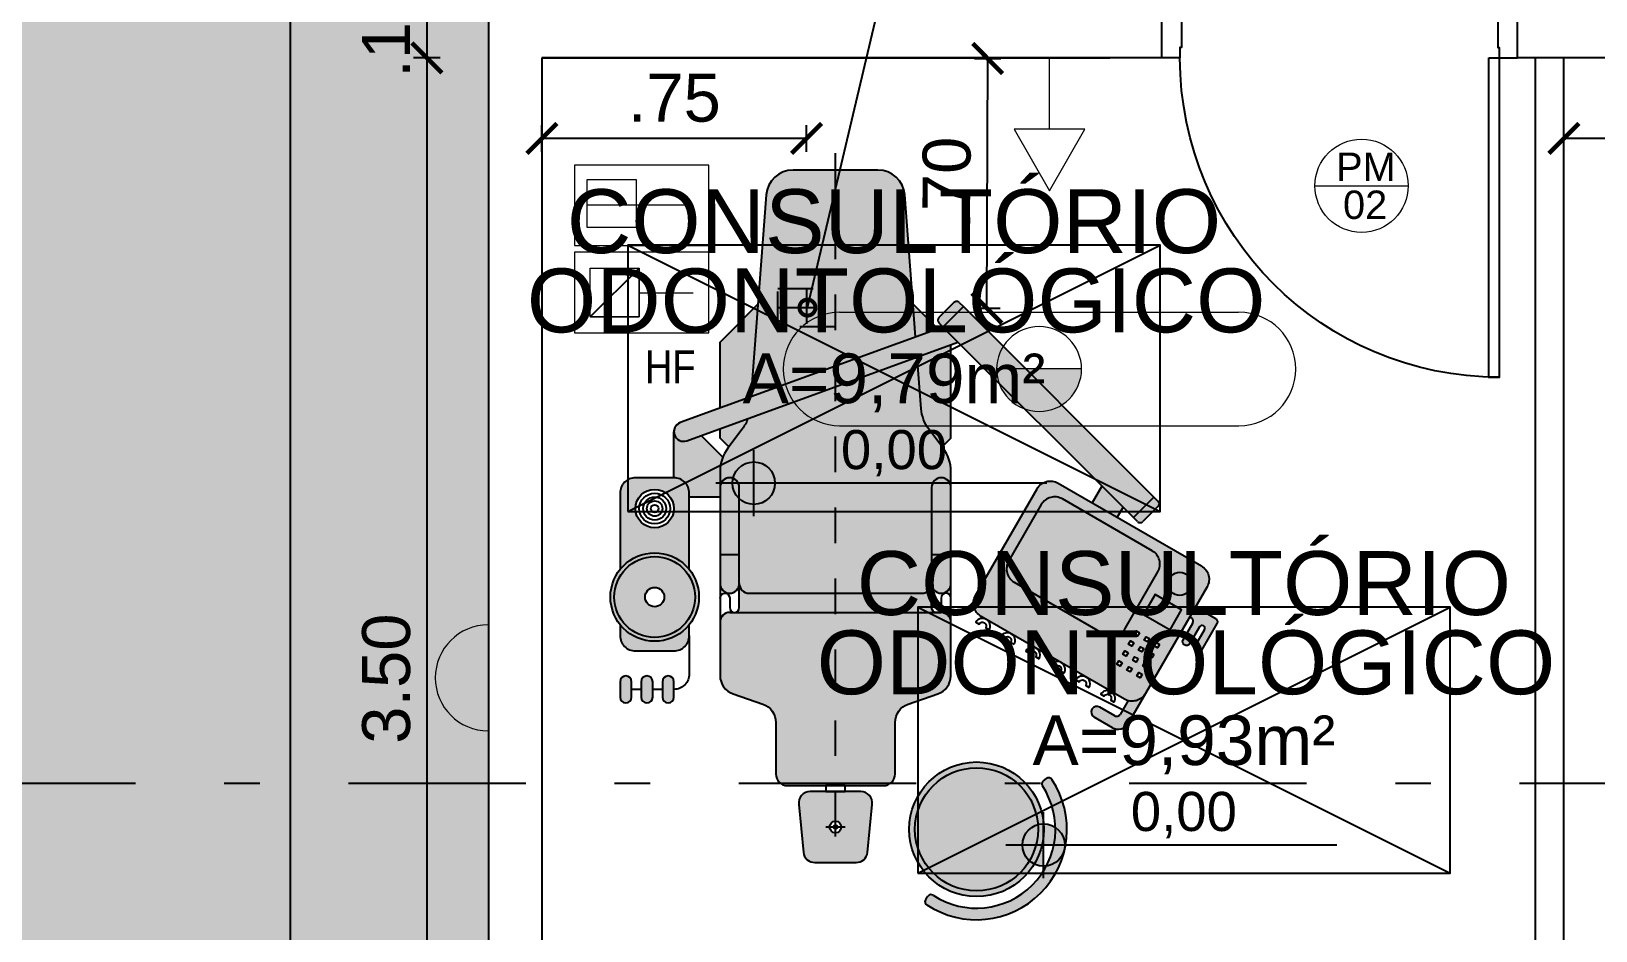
# Model space of a CAD drawing. Header units: inches. Extents: x 44782 to 44933, y 6798 to 6838.
# Drawn here: x 44792.527 to 44796.935, y 6816.073 to 6818.607 of the extents above; entities that cross this region are included whole.
import ezdxf
from ezdxf import colors
from ezdxf.entities.mleader import LeaderData, LeaderLine
from ezdxf.enums import TextEntityAlignment as Align
from ezdxf.math import Vec2, Vec3

# ---------------------------------------------------------------- set-up
doc = ezdxf.new("R2010")
doc.units = ezdxf.units.IN
doc.header["$MEASUREMENT"] = 0
doc.linetypes.add('DASHDOT', pattern=[1, 0.5, -0.25, 0, -0.25])
doc.linetypes.add('DASHDOT2', pattern=[0.5, 0.25, -0.125, 0, -0.125])
doc.layers.get('Defpoints').update_dxf_attribs({"color": 250})
doc.layers.add('at_Entity', color=7, linetype='Continuous', lineweight=9)
doc.layers.add('at_Text', color=7, linetype='Continuous', lineweight=9)
for name, color, linetype in [('H. PAVER CINZA 1', 252, 'Continuous'), ('LAMPADAS', 5, 'Continuous'), ('linha de corte', 1, 'Continuous'), ('PAREDE', 4, 'Continuous'), ('PAREDES', 4, 'Continuous'), ('PONTO DENTISTA', 7, 'Continuous'), ('PORTAS', 2, 'Continuous'), ('TEXTO01', 7, 'Continuous'), ('TEXTO02', 3, 'Continuous'), ('TEXTO03', 2, 'Continuous')]:
    doc.layers.add(name, color=color, linetype=linetype)
doc.layers.add('TOMADAS', color=150, linetype='Continuous', true_color=0x007fff)
doc.layers.add('transparencia', color=251, linetype='Continuous', transparency=0.5)
doc.styles.add('ARIAL', font='ARIALN.TTF', dxfattribs={"height": 0.18})
doc.styles.add('Fonte 02', font='ARIALUNI.TTF')
doc.styles.add('FONTE01', font='swissi.ttf')
doc.styles.add('Fonte02', font='arial.ttf')
doc.styles.add('TEXTO1', font='swissko.ttf', dxfattribs={"width": 0.6, "height": 0.1})
doc.dimstyles.new('Esc 1-75', dxfattribs={"dimscale": 0.75, "dimtxt": 0.18, "dimasz": 0.1125, "dimexe": 0.05, "dimexo": 0.05, "dimgap": 0.06, "dimtad": 1, "dimzin": 4, "dimdsep": 46, "dimtxsty": 'Fonte 02', "dimblk": 'ARCHTICK', "dimcen": 0, "dimclrd": 250, "dimclre": 250, "dimadec": 0, "dimazin": 1, "dimtfac": 1, "dimtix": 1, "dimtmove": 1, "dimatfit": 3, "dimldrblk": 'ARCHTICK', "dimfxl": 0, "dimarcsym": 0})

# ---------------------------------------------------------------- blocks, each defined once
blk = doc.blocks.new('A$C2B7D2525')
at = {"layer": 'at_Entity', "true_color": 0x007fff}
h = blk.add_hatch(color=150, dxfattribs=at)
h.dxf.hatch_style = 1
h.paths.add_polyline_path([(0.723, 0.2795, 0.414214), (0.6034, 0.1599, 0.002212), (0.6034, 0.1588), (0.8427, 0.1588, 0.002212), (0.8427, 0.1599, 0.414214)])
at = {"layer": 'at_Entity', "color": 150, "true_color": 0x007fff}
for p, q in [((1.2852, 0.3197), (0.1609, 0.3197)), ((0.7241, 0.1588), (0.6034, 0.1588)), ((0.8427, 0.1588), (0.6034, 0.1588)), ((0.8427, 0.1588), (0.7241, 0.1588)), ((0.8427, 0.1588), (0.7241, 0.1588)), ((1.2852, 0), (0.1609, 0))]:
    blk.add_line(p, q, dxfattribs=at)
for centre, radius, start, end in [((0.1599, 0.1599), 0.1599, 90, 180), ((1.2841, 0.1599), 0.1599, 0.0027, 90), ((0.723, 0.1599), 0.1196, 90, 180), ((0.723, 0.1599), 0.1196, 360, 90), ((0.1599, 0.1599), 0.1599, 180, 270), ((0.723, 0.1599), 0.1196, 180, 270), ((0.723, 0.1599), 0.1196, 270, 0), ((1.2841, 0.1599), 0.1599, 270.0054, 0.0027)]:
    blk.add_arc(centre, radius, start, end, dxfattribs=at)
blk = doc.blocks.new('Leg_Ambiente05_50')
at = {"layer": 'TEXTO01', "linetype": 'Continuous', "ltscale": 0.0001}
h = blk.add_hatch(color=256, dxfattribs=at)
h.paths.add_polyline_path([(-0.2635, -0.157), (-0.2635, -0.1969), (-0.2235, -0.1969, 0.414214)])
h.paths.add_polyline_path([(-0.2635, -0.1969), (-0.3034, -0.1969, 0.414214), (-0.2635, -0.2368)])
at = {"layer": 'Defpoints'}
for p, q in [((-0.5, -0.25), (0.5, 0.25)), ((-0.5, 0.25), (0.5, -0.25))]:
    blk.add_line(p, q, dxfattribs=at)
blk.add_lwpolyline([(-0.5, -0.25), (0.5, -0.25), (0.5, 0.25), (-0.5, 0.25)], close=True, dxfattribs=at)
at = {"layer": 'TEXTO01', "linetype": 'Continuous', "ltscale": 0.0001}
for p, q in [((-0.2635, -0.2589), (-0.2635, -0.1349)), ((0.2874, -0.1969), (-0.3344, -0.1969))]:
    blk.add_line(p, q, dxfattribs=at)
blk.add_circle((-0.2635, -0.1969), 0.0399, dxfattribs=at)
at = {"layer": 'TEXTO01', "style": 'FONTE01'}
blk.add_attdef('NÍVEL', text='', height=0.08, dxfattribs=at).set_placement((0, -0.1338), align=Align.MIDDLE_CENTER)
at = {"layer": 'TEXTO02', "style": 'Fonte02'}
blk.add_attdef('ÁREA', text='', height=0.1, dxfattribs=at).set_placement((0, 0.0311), align=Align.MIDDLE_CENTER)
at = {"layer": 'TEXTO03', "style": 'Fonte02'}
for tag, p in [('AMB1', (0.0037, 0.5301)), ('AMB1', (0, 0.3711)), ('AMB2', (0, 0.2036))]:
    blk.add_attdef(tag, text='', height=0.12, dxfattribs=at).set_placement(p, align=Align.MIDDLE_CENTER)
blk = doc.blocks.new('A$C1E546F2D')
at = {"layer": 'PORTAS'}
for points in [[(0.921, 0.1503), (0.9507, 0.1503), (0.9507, 1.0502), (0.921, 1.0502), (0.921, 0.1503)], [(0, 0.1503), (0, 0), (0.055, 0), (0.055, 0.1207), (0.0508, 0.1207), (0.0508, 0.1503), (0, 0.1503)], [(1.0015, 0.1503), (1.0015, 0), (0.9464, 0), (0.9464, 0.1207), (0.9507, 0.1207), (0.9507, 0.1503), (1.0015, 0.1503)]]:
    blk.add_lwpolyline(points, dxfattribs=at)
blk.add_arc((0.9507, 0.1503), 0.8998, 90, 180, dxfattribs=at)
blk = doc.blocks.new('A$C4BC3063A')
at = {"layer": 'at_Entity', "color": 150, "true_color": 0x007fff}
for p, q in [((0.2011, 0), (0.2011, 0.199)), ((0.2011, 0.199), (0.3748, 0.0995)), ((0.2011, 0.0995), (0, 0.0995)), ((0.3748, 0.0995), (0.2011, 0))]:
    blk.add_line(p, q, dxfattribs=at)
blk = doc.blocks.new('_ARCHTICK')
at = {"color": 0, "linetype": 'ByBlock', "const_width": 0.15}
blk.add_lwpolyline([(-0.5, -0.5), (0.5, 0.5)], dxfattribs=at)
blk = doc.blocks.new('*D87')
at = {"layer": 'at_Text', "color": 250, "lineweight": -2, "transparency": 16777216}
for p, q in [((44793.6415, 6818.682), (44793.6415, 6818.7664)), ((44793.679, 6818.682), (44793.604, 6818.682)), ((44793.6415, 6818.682), (44793.6415, 6818.5318)), ((44793.679, 6818.5318), (44793.604, 6818.5318)), ((44793.6415, 6818.5318), (44793.6415, 6818.4474))]:
    blk.add_line(p, q, dxfattribs=at)
at = {"layer": 'Defpoints', "color": 0, "transparency": 16777216}
for p in [(44793.8156, 6818.682), (44793.6415, 6818.5318), (44793.9658, 6818.5318)]:
    blk.add_point(p, dxfattribs=at)
at = {"layer": 'at_Text', "color": 250, "lineweight": -2, "transparency": 16777216, "xscale": 0.084375, "yscale": 0.084375, "zscale": 0.084375}
for p, rotation in [((44793.6415, 6818.682), 270), ((44793.6415, 6818.5318), 90)]:
    blk.add_blockref('_ARCHTICK', p, dxfattribs=dict(at, rotation=rotation))
at = {"layer": 'at_Text', "color": 0, "transparency": 16777216, "insert": (44793.5276, 6818.6069), "char_height": 0.135, "attachment_point": 5, "rotation": 90, "style": 'Fonte 02'}
blk.add_mtext('.15', dxfattribs=at)
blk = doc.blocks.new('*D88')
at = {"layer": 'at_Text', "color": 250, "lineweight": -2, "transparency": 16777216}
for p, q in [((44793.679, 6818.5318), (44793.604, 6818.5318)), ((44793.6415, 6818.5318), (44793.6415, 6815.0339)), ((44793.679, 6815.0339), (44793.604, 6815.0339))]:
    blk.add_line(p, q, dxfattribs=at)
at = {"layer": 'Defpoints', "color": 0, "transparency": 16777216}
for p in [(44793.9658, 6818.5318), (44793.6415, 6815.0339), (44793.9658, 6815.0339)]:
    blk.add_point(p, dxfattribs=at)
at = {"layer": 'at_Text', "color": 250, "lineweight": -2, "transparency": 16777216, "xscale": 0.084375, "yscale": 0.084375, "zscale": 0.084375}
for p, rotation in [((44793.6415, 6818.5318), 90), ((44793.6415, 6815.0339), 270)]:
    blk.add_blockref('_ARCHTICK', p, dxfattribs=dict(at, rotation=rotation))
at = {"layer": 'at_Text', "color": 0, "transparency": 16777216, "insert": (44793.5276, 6816.7828), "char_height": 0.135, "attachment_point": 5, "rotation": 90, "style": 'Fonte 02'}
blk.add_mtext('3.50', dxfattribs=at)
blk = doc.blocks.new('*D90')
at = {"layer": 'at_Text', "color": 250, "lineweight": -2, "transparency": 16777216}
for p, q in [((44793.294, 6824.4821), (44793.219, 6824.4821)), ((44793.2565, 6824.4821), (44793.2565, 6814.8837)), ((44793.294, 6814.8837), (44793.219, 6814.8837))]:
    blk.add_line(p, q, dxfattribs=at)
at = {"layer": 'Defpoints', "color": 0, "transparency": 16777216}
for p in [(44793.8156, 6824.4821), (44793.2565, 6814.8837), (44793.8156, 6814.8837)]:
    blk.add_point(p, dxfattribs=at)
at = {"layer": 'at_Text', "color": 250, "lineweight": -2, "transparency": 16777216, "xscale": 0.084375, "yscale": 0.084375, "zscale": 0.084375}
for p, rotation in [((44793.2565, 6824.4821), 90), ((44793.2565, 6814.8837), 270)]:
    blk.add_blockref('_ARCHTICK', p, dxfattribs=dict(at, rotation=rotation))
at = {"layer": 'at_Text', "color": 0, "transparency": 16777216, "insert": (44793.1425, 6819.6829), "char_height": 0.135, "attachment_point": 5, "rotation": 90, "style": 'Fonte 02'}
blk.add_mtext('9.60', dxfattribs=at)
blk = doc.blocks.new('*D306')
at = {"layer": 'at_Text', "color": 250, "lineweight": -2, "transparency": 16777216}
for p, q in [((44796.8456, 6818.2676), (44796.8456, 6818.3426)), ((44797.5915, 6818.2676), (44797.5915, 6818.3426)), ((44797.5915, 6818.3051), (44796.8456, 6818.3051))]:
    blk.add_line(p, q, dxfattribs=at)
at = {"layer": 'Defpoints', "color": 0, "transparency": 16777216}
for p in [(44796.8456, 6818.3051), (44796.8456, 6817.9125), (44797.5915, 6817.9125)]:
    blk.add_point(p, dxfattribs=at)
at = {"layer": 'at_Text', "color": 250, "lineweight": -2, "transparency": 16777216, "xscale": 0.084375, "yscale": 0.084375, "zscale": 0.084375, "rotation": 180}
blk.add_blockref('_ARCHTICK', (44796.8456, 6818.3051), dxfattribs=at)
at = {"layer": 'at_Text', "color": 250, "lineweight": -2, "transparency": 16777216, "xscale": 0.084375, "yscale": 0.084375, "zscale": 0.084375}
blk.add_blockref('_ARCHTICK', (44797.5915, 6818.3051), dxfattribs=at)
at = {"layer": 'at_Text', "color": 0, "transparency": 16777216, "insert": (44797.2185, 6818.4188), "char_height": 0.135, "attachment_point": 5, "style": 'Fonte 02'}
blk.add_mtext('.75', dxfattribs=at)
blk = doc.blocks.new('Cadeira_odonto')
at = {"layer": 'transparencia'}
h = blk.add_hatch(color=256, dxfattribs=at)
h.dxf.hatch_style = 1
h.paths.add_polyline_path([(-1.3585, -0.2019), (-1.2604, -0.3), (-1.0886, -0.3), (-1.1176, -0.2204)])
h.paths.add_polyline_path([(-1.2538, 0.3), (-1.2219, 0.2124), (-1.0866, 0.2228, 0.142638), (-1.0343, 0.2425), (-0.9878, 0.2774), (-1.0104, 0.3)])
h.paths.add_polyline_path([(-1.3585, 0.2019), (-1.2737, 0.2084), (-1.2946, 0.2658)])
h.paths.add_polyline_path([(-1.0343, -0.2425, 0.077871), (-1.0616, -0.228), (-1.0354, -0.3), (-1.0104, -0.3), (-0.9878, -0.2774)])
h.paths.add_polyline_path([(-0.289, 0.7261), (-0.3115, 0.6871, 1), (-0.2856, 0.6721), (-0.2581, 0.7197, 0.414051), (-0.269, 0.7607), (-0.3469, 0.8058, -0.342203), (-0.3284, 0.7604), (-0.2927, 0.7397, -0.414214)])
h.paths.add_polyline_path([(-0.5721, 0.9358), (-0.5461, 0.9208), (-0.5438, 0.9249, -0.414214), (-0.5301, 0.9285), (-0.4868, 0.9035, 1), (-0.4768, 0.9209), (-0.5201, 0.9459, -1), (-0.5125, 0.9591), (-0.4692, 0.9341, 1), (-0.4592, 0.9514), (-0.5285, 0.9914, 0.414214), (-0.5421, 0.9877)])
h.paths.add_polyline_path([(-0.8045, 0.7744), (-0.7939, 0.785, 0.414214), (-0.7939, 0.7991), (-0.8328, 0.838, 0.414214), (-0.847, 0.838), (-0.8576, 0.8274)])
h.paths.add_polyline_path([(-0.8861, 0.6928), (-0.8424, 0.6676), (-0.8049, 0.7325), (-0.8312, 0.7477)])
h.paths.add_polyline_path([(-1.3526, 0.3325), (-1.3632, 0.3218, 0.414214), (-1.3632, 0.3077), (-1.3243, 0.2688, 0.414214), (-1.3101, 0.2688), (-1.2995, 0.2794)])
h.paths.add_polyline_path([(-0.3376, -0.45, 1), (-0.3376, -0.42), (-0.3776, -0.42, 1), (-0.3776, -0.45)])
h.paths.add_polyline_path([(-0.3376, -0.505, 1), (-0.3376, -0.475), (-0.3776, -0.475, 1), (-0.3776, -0.505)])
h.paths.add_polyline_path([(-0.3776, -0.53, 1), (-0.3776, -0.56), (-0.3376, -0.56, 1), (-0.3376, -0.53)])
h.paths.add_polyline_path([(-0.7026, -0.47, 1), (-0.4926, -0.47, 1)], flags=16)
h.paths.add_polyline_path([(-0.6226, -0.47, -1), (-0.5726, -0.47, -1)], flags=0)
h.paths.add_polyline_path([(-0.6226, -0.47, 1), (-0.5726, -0.47, 1)], flags=0)
h.paths.add_polyline_path([(-0.4826, -0.47, 1), (-0.7126, -0.47, 1)])
h = blk.add_hatch(color=256, dxfattribs=at)
h.dxf.hatch_style = 1
h.paths.add_polyline_path([(-0.3323, 0.7511, 0.414214), (-0.3469, 0.8058), (-0.6241, 0.9658, 0.414214), (-0.6787, 0.9511), (-0.8937, 0.5787, 0.414214), (-0.8791, 0.5241), (-0.6019, 0.3641, 0.414214), (-0.5473, 0.3787)])
h.paths.add_polyline_path([(-0.6362, 0.4647, -0.414214), (-0.6909, 0.4501), (-0.8381, 0.5351, -0.414214), (-0.8527, 0.5897), (-0.7177, 0.8235, -0.414214), (-0.6631, 0.8382), (-0.5159, 0.7532, -0.414214), (-0.5012, 0.6985)], flags=16)
h.paths.add_polyline_path([(-0.4229, 0.7318), (-0.4315, 0.7368), (-0.4265, 0.7454), (-0.4179, 0.7404)], flags=16)
h.paths.add_polyline_path([(-0.4488, 0.7468), (-0.4575, 0.7518), (-0.4525, 0.7604), (-0.4438, 0.7554)], flags=16)
h.paths.add_polyline_path([(-0.4748, 0.7618), (-0.4835, 0.7668), (-0.4785, 0.7754), (-0.4698, 0.7704)], flags=16)
h.paths.add_polyline_path([(-0.5008, 0.7768), (-0.5095, 0.7818), (-0.5045, 0.7904), (-0.4958, 0.7854)], flags=16)
h.paths.add_polyline_path([(-0.4079, 0.7577), (-0.4165, 0.7627), (-0.4115, 0.7714), (-0.4029, 0.7664)], flags=16)
h.paths.add_polyline_path([(-0.4338, 0.7727), (-0.4425, 0.7777), (-0.4375, 0.7864), (-0.4288, 0.7814)], flags=16)
h.paths.add_polyline_path([(-0.4598, 0.7877), (-0.4685, 0.7927), (-0.4635, 0.8014), (-0.4548, 0.7964)], flags=16)
h.paths.add_polyline_path([(-0.4858, 0.8027), (-0.4945, 0.8077), (-0.4895, 0.8164), (-0.4808, 0.8114)], flags=16)
h.paths.add_polyline_path([(-0.3929, 0.7837), (-0.4015, 0.7887), (-0.3965, 0.7974), (-0.3879, 0.7924)], flags=16)
h.paths.add_polyline_path([(-0.5521, 0.8006), (-0.6041, 0.8306), (-0.5641, 0.8999), (-0.5121, 0.8699)], flags=16)
h.paths.add_polyline_path([(-0.4188, 0.7987), (-0.4275, 0.8037), (-0.4225, 0.8124), (-0.4138, 0.8074)], flags=16)
h.paths.add_polyline_path([(-0.4448, 0.8137), (-0.4535, 0.8187), (-0.4485, 0.8274), (-0.4398, 0.8224)], flags=16)
h.paths.add_polyline_path([(-0.4708, 0.8287), (-0.4795, 0.8337), (-0.4745, 0.8424), (-0.4658, 0.8374)], flags=16)
h.paths.add_polyline_path([(-0.6619, 0.8951, -1), (-0.6019, 0.8951, -1)], flags=16)
h = blk.add_hatch(color=256, dxfattribs=at)
h.dxf.hatch_style = 1
h.paths.add_polyline_path([(-0.7076, 0.3), (-0.8826, 0.3, 1), (-0.8826, 0.25), (-0.7076, 0.25)])
h.paths.add_polyline_path([(-0.6326, 0.3), (-0.7076, 0.3), (-0.7076, 0.25), (-0.6326, 0.25, 1)])
h.paths.add_polyline_path([(-0.6326, -0.25), (-0.6587, -0.25), (-0.7076, -0.25), (-0.7076, -0.3), (-0.6326, -0.3, 1)])
h.paths.add_polyline_path([(-0.7076, -0.25), (-0.8826, -0.25, 1), (-0.8826, -0.3), (-0.7076, -0.3)])
h.paths.add_polyline_path([(-0.5121, 0.8699), (-0.5641, 0.8999), (-0.6041, 0.8306), (-0.5521, 0.8006)])
h.paths.add_polyline_path([(-0.6619, 0.8951, 1), (-0.6019, 0.8951, 1)])
h = blk.add_hatch(color=256, dxfattribs=at)
h.dxf.hatch_style = 1
h.paths.add_polyline_path([(-0.8045, 0.7744), (-0.8576, 0.8274), (-1.3526, 0.3325), (-1.2995, 0.2794)])
h.paths.add_polyline_path([(-0.6362, 0.4647, -0.414214), (-0.6909, 0.4501), (-0.8381, 0.5351, -0.414214), (-0.8527, 0.5897), (-0.7177, 0.8235, -0.414214), (-0.6631, 0.8382), (-0.5159, 0.7532, -0.414214), (-0.5012, 0.6985)], flags=16)
h = blk.add_hatch(color=256, dxfattribs=at)
h.dxf.hatch_style = 1
h.paths.add_polyline_path([(-0.1233, 0.5628, 0.427296), (-0.1259, 0.5486), (-0.12, 0.5405, 0.40065), (-0.1065, 0.538, -0.81432), (0.1774, 0.2541, 0.40065), (0.1799, 0.2405), (0.188, 0.2346, 0.427296), (0.2022, 0.2372, 0.816043)])
h.paths.add_polyline_path([(-0.1539, 0.3667, 1), (0.1661, 0.3667, 1)])
h = blk.add_hatch(color=256, dxfattribs=at)
h.dxf.hatch_style = 1
h.paths.add_polyline_path([(-0.1689, 0.3667, 1), (0.1811, 0.3667, 1)])
h.paths.add_polyline_path([(0.1661, 0.3667, -1), (-0.1539, 0.3667, -1)], flags=16)
h.paths.add_polyline_path([(-0.1539, 0.3667, 1), (0.1661, 0.3667, 1)], flags=0)
h = blk.add_hatch(dxfattribs=at)
h.set_pattern_fill('ANGLE', color=256)
h.set_pattern_definition([(0, (0, 0), (0, 6.985), [5.08, -1.905]), (90, (0, 0), (-6.985, 4e-16), [5.08, -1.905])])
h.paths.add_polyline_path([(-0.8826, 0.25, -1), (-0.8826, 0.3), (-0.9243, 0.3, 0.162278), (-0.9843, 0.28), (-1.0343, 0.2425, -0.142638), (-1.0866, 0.2228), (-1.2219, 0.2124), (-1.0616, -0.228, -0.077871), (-1.0343, -0.2425), (-0.9843, -0.28, 0.162278), (-0.9243, -0.3), (-0.8826, -0.3, -1), (-0.8826, -0.25), (-0.6326, -0.25, 0.414214), (-0.6076, -0.225), (-0.6076, 0.225, 0.414214), (-0.6326, 0.25)])
h.paths.add_polyline_path([(-1.643, 0.18, 0.391902), (-1.7076, 0.1102), (-1.7076, -0.1102, 0.391902), (-1.643, -0.18), (-1.1176, -0.2204), (-1.2737, 0.2084)])
h.paths.add_polyline_path([(-0.2719, 0.155, -0.319979), (-0.3192, 0.1887), (-0.346, 0.2663, 0.319979), (-0.3932, 0.3), (-0.5326, 0.3, 0.414214), (-0.5576, 0.275), (-0.5576, -0.275, 0.414214), (-0.5326, -0.3), (-0.3932, -0.3, 0.319979), (-0.346, -0.2663), (-0.3192, -0.1887, -0.319979), (-0.2719, -0.155), (-0.1376, -0.155, 0.414214), (-0.1076, -0.125), (-0.1076, 0.125, 0.414214), (-0.1376, 0.155)])
h.paths.add_polyline_path([(0.0924, 0.0537, 0.396997), (0.0642, 0.0837), (-0.0606, 0.0957, 0.431643), (-0.0924, 0.0657), (-0.0924, -0.0657, 0.453592), (-0.0584, -0.0955), (0.0664, -0.0835, 0.375902), (0.0924, -0.0537)])
h.paths.add_polyline_path([(-0.0152, 0, -1), (0.0152, 0, -1)], flags=16)
h = blk.add_hatch(color=256, dxfattribs=at)
h.dxf.hatch_style = 1
h.paths.add_polyline_path([(0.0664, -0.0835, 0.375902), (0.0924, -0.0537), (0.0924, 0.0537, 0.396997), (0.0642, 0.0837), (-0.0606, 0.0957, 0.431643), (-0.0924, 0.0657), (-0.0924, -0.0657, 0.453592), (-0.0584, -0.0955)])
h.paths.add_polyline_path([(-0.0152, 0, -1), (0.0152, 0, -1)], flags=16)
h.paths.add_polyline_path([(-0.2719, -0.155), (-0.1376, -0.155, 0.414214), (-0.1076, -0.125), (-0.1076, 0.125, 0.414214), (-0.1376, 0.155), (-0.2719, 0.155, -0.319979), (-0.3192, 0.1887), (-0.346, 0.2663, 0.319979), (-0.3932, 0.3), (-0.5326, 0.3, 0.414214), (-0.5576, 0.275), (-0.5576, -0.275, 0.414214), (-0.5326, -0.3), (-0.3932, -0.3, 0.319979), (-0.346, -0.2663), (-0.3192, -0.1887, -0.319979)])
h.paths.add_polyline_path([(-0.6076, 0.225, 0.414214), (-0.6326, 0.25), (-0.6587, 0.25), (-0.8826, 0.25, -1), (-0.8826, 0.3), (-0.9243, 0.3, 0.162278), (-0.9843, 0.28), (-1.0343, 0.2425, -0.142638), (-1.0866, 0.2228), (-1.2219, 0.2124), (-1.0616, -0.228, -0.077871), (-1.0343, -0.2425), (-0.9843, -0.28, 0.162278), (-0.9243, -0.3), (-0.8826, -0.3, -1), (-0.8826, -0.25), (-0.6326, -0.25, 0.414214), (-0.6076, -0.225)])
h.paths.add_polyline_path([(-1.2737, 0.2084), (-1.643, 0.18, 0.391902), (-1.7076, 0.1102), (-1.7076, -0.1102, 0.391902), (-1.643, -0.18), (-1.1176, -0.2204)])
h = blk.add_hatch(color=256, dxfattribs=at)
h.dxf.hatch_style = 1
h.paths.add_polyline_path([(-1.2605, 0.3184), (-1.2995, 0.2794), (-1.051, -0.4034, 0.315299), (-1.0275, -0.4199, 0.520567), (-1.004, -0.3863)])
h = blk.add_hatch(color=256, dxfattribs=at)
h.dxf.hatch_style = 1
h.paths.add_polyline_path([(-0.5576, 0.2625, -0.414214), (-0.5701, 0.25), (-0.6326, 0.25, -0.414214), (-0.6076, 0.225), (-0.6076, -0.225, -0.414214), (-0.6326, -0.25), (-0.5701, -0.25, -0.414214), (-0.5576, -0.2625)])
h = blk.add_hatch(color=256, dxfattribs=at)
h.dxf.hatch_style = 1
h.paths.add_polyline_path([(-0.8576, -0.3), (-0.8826, -0.3), (-0.9243, -0.3, -0.094252), (-0.961, -0.293), (-1.0174, -0.3495), (-1.004, -0.3863, -0.520567), (-1.0275, -0.4199), (-0.9076, -0.4199, -0.413408), (-0.8676, -0.38), (-0.8576, -0.38)])
h = blk.add_hatch(color=256, dxfattribs=at)
h.dxf.hatch_style = 1
h.paths.add_polyline_path([(-0.6226, -0.47, 1), (-0.5726, -0.47, 1)], flags=0)
h.paths.add_polyline_path([(-0.7026, -0.47, 1), (-0.4926, -0.47, 1)])
h.paths.add_polyline_path([(-0.5726, -0.47, -1), (-0.6226, -0.47, -1)], flags=16)
h = blk.add_hatch(color=256, dxfattribs=at)
h.dxf.hatch_style = 1
h.paths.add_polyline_path([(-0.6692, -0.38), (-0.8676, -0.38, 0.414214), (-0.9076, -0.42), (-0.9076, -0.52, 0.414214), (-0.8676, -0.56), (-0.6692, -0.56, -0.228572), (-0.7126, -0.47, -0.228572)])
h.paths.add_polyline_path([(-0.7776, -0.47, -1), (-0.8776, -0.47, -1)], flags=16)
h.paths.add_polyline_path([(-0.7876, -0.47, -1), (-0.8676, -0.47, -1)], flags=0)
h.paths.add_polyline_path([(-0.7976, -0.47, -1), (-0.8576, -0.47, -1)], flags=0)
h.paths.add_polyline_path([(-0.8076, -0.47, -1), (-0.8476, -0.47, -1)], flags=0)
h.paths.add_polyline_path([(-0.8176, -0.47, -1), (-0.8376, -0.47, -1)], flags=0)
h = blk.add_hatch(color=256, dxfattribs=at)
h.dxf.hatch_style = 1
h.paths.add_polyline_path([(-0.4576, -0.42, 0.414214), (-0.4976, -0.38), (-0.526, -0.38, -0.228572), (-0.4826, -0.47, -0.228572), (-0.526, -0.56), (-0.4976, -0.56, 0.414214), (-0.4576, -0.52)])
at = {"layer": 'transparencia', "color": 1}
for p, q in [((-0.8576, 0.8274), (-0.847, 0.838)), ((-0.8045, 0.7744), (-0.8576, 0.8274)), ((-0.8328, 0.838), (-0.7939, 0.7991)), ((-0.7939, 0.785), (-0.8045, 0.7744)), ((-0.3469, 0.8058), (-0.269, 0.7607)), ((-0.8312, 0.7477), (-0.8049, 0.7325)), ((-0.3284, 0.7604), (-0.2927, 0.7397)), ((-0.8861, 0.6928), (-0.8424, 0.6676)), ((-0.289, 0.7261), (-0.3115, 0.6871)), ((-0.2581, 0.7197), (-0.2856, 0.6721)), ((-0.12, 0.5405), (-0.1259, 0.5486)), ((-1.3632, 0.3218), (-1.3526, 0.3325)), ((-1.3632, 0.3077), (-1.3243, 0.2688)), ((-1.004, -0.3863), (-1.2605, 0.3184)), ((-0.7076, 0.3), (-0.7076, 0.25)), ((-1.3101, 0.2688), (-1.2995, 0.2794)), ((-1.2995, 0.2794), (-1.051, -0.4034)), ((-0.5576, -0.275), (-0.5576, 0.275)), ((-0.6076, -0.225), (-0.6076, 0.225)), ((0.1799, 0.2405), (0.188, 0.2346)), ((0.0252, 0), (-0.0252, 0)), ((0, -0.0252), (0, 0.0252)), ((-0.7076, -0.25), (-0.7076, -0.3)), ((-0.961, -0.293), (-1.0174, -0.3495)), ((-0.8576, -0.3), (-0.8576, -0.38)), ((-0.9076, -0.4199), (-1.0275, -0.4199))]:
    blk.add_line(p, q, dxfattribs=at)
at = {"layer": 'transparencia', "color": 1, "linetype": 'DASHDOT2', "ltscale": 0.1}
for p, q in [((-1.4, -0.15), (-1.4, 0)), ((-1.35, -0.15), (-1.35, 0)), ((-1.3, 0), (-1.3, -0.15)), ((-1.4, -0.075), (-1.3, -0.075)), ((-1.3, -0.15), (-1.4, -0.15))]:
    blk.add_line(p, q, dxfattribs=at)
at = {"layer": 'transparencia', "color": 1}
for points in [[(-0.5721, 0.9358), (-0.5421, 0.9877, -0.414214), (-0.5285, 0.9914), (-0.4592, 0.9514, -1), (-0.4692, 0.9341), (-0.5125, 0.9591, 1), (-0.5201, 0.9459), (-0.4768, 0.9209, -1), (-0.4868, 0.9035), (-0.5301, 0.9285, 0.414214), (-0.5438, 0.9249), (-0.5461, 0.9208)], [(-0.3248, 0.7241, 1), (-0.3448, 0.6894), (-0.3398, 0.6981, -1), (-0.3298, 0.7154), (-0.3248, 0.7241)], [(-0.3623, 0.6591, 1), (-0.3823, 0.6245), (-0.3773, 0.6331, -1), (-0.3673, 0.6505), (-0.3623, 0.6591)], [(-0.3998, 0.5942, 1), (-0.4198, 0.5595), (-0.4148, 0.5682, -1), (-0.4048, 0.5855), (-0.3998, 0.5942)], [(-0.4373, 0.5292, 1), (-0.4573, 0.4946), (-0.4523, 0.5032, -1), (-0.4423, 0.5206), (-0.4373, 0.5292)], [(-0.4748, 0.4643, 1), (-0.4948, 0.4296), (-0.4898, 0.4383, -1), (-0.4798, 0.4556), (-0.4748, 0.4643)], [(-0.5123, 0.3993, 1), (-0.5323, 0.3647), (-0.5273, 0.3733, -1), (-0.5173, 0.3907), (-0.5123, 0.3993)], [(-0.1376, 0.155), (-0.2719, 0.155, -0.319979), (-0.3192, 0.1887), (-0.346, 0.2663, 0.319979), (-0.3932, 0.3), (-0.5326, 0.3), (-0.9243, 0.3, 0.162278), (-0.9843, 0.28), (-1.0343, 0.2425, -0.142638), (-1.0866, 0.2228), (-1.2219, 0.2124, 0.391902)], [(-0.5951, 0.3, 1), (-0.5951, 0.275), (-0.5701, 0.275, -1), (-0.5701, 0.25), (-0.6587, 0.25)], [(-1.2737, 0.2084), (-1.643, 0.18, 0.391902), (-1.7076, 0.1102), (-1.7076, -0.1102, 0.391902), (-1.643, -0.18), (-1.1176, -0.2204, -0.142638)], [(-1.0616, -0.228, -0.077871), (-1.0343, -0.2425), (-0.9843, -0.28, 0.162278), (-0.9243, -0.3), (-0.5326, -0.3), (-0.3932, -0.3, 0.319979), (-0.346, -0.2663), (-0.3192, -0.1887, -0.319979), (-0.2719, -0.155), (-0.1376, -0.155, 0.414214), (-0.1076, -0.125), (-0.1076, 0.125, 0.414214), (-0.1376, 0.155)], [(-0.5951, -0.3, -1), (-0.5951, -0.275), (-0.5701, -0.275, 1), (-0.5701, -0.25), (-0.6587, -0.25)], [(-0.6692, -0.38), (-0.8676, -0.38, 0.414214), (-0.9076, -0.42), (-0.9076, -0.52, 0.414214), (-0.8676, -0.56), (-0.6692, -0.56, 0.414214)], [(-0.526, -0.56), (-0.4976, -0.56, 0.414214), (-0.4576, -0.52), (-0.4576, -0.42, 0.414214), (-0.4976, -0.38)], [(-0.4976, -0.38), (-0.526, -0.38, 0.414214)], [(-0.4976, -0.38), (-0.3976, -0.38, -0.414214), (-0.3576, -0.42)]]:
    blk.add_lwpolyline(points, format="xyb", dxfattribs=at)
for points in [[(-0.6241, 0.9658), (-0.3469, 0.8058, -0.414214), (-0.3323, 0.7511), (-0.5473, 0.3787, -0.414214), (-0.6019, 0.3641), (-0.8791, 0.5241, -0.414214), (-0.8937, 0.5787), (-0.6787, 0.9511, -0.414214)], [(-0.5159, 0.7532), (-0.6631, 0.8382, 0.414214), (-0.7177, 0.8235), (-0.8527, 0.5897, 0.414214), (-0.8381, 0.5351), (-0.6909, 0.4501, 0.414214), (-0.6362, 0.4647), (-0.5012, 0.6985, 0.414214)], [(-0.6326, 0.3), (-0.8826, 0.3, 1), (-0.8826, 0.25), (-0.6326, 0.25, 1)], [(0.0664, 0.0835), (-0.0584, 0.0955, 0.453592), (-0.0924, 0.0657), (-0.0924, -0.0657, 0.453592), (-0.0584, -0.0955), (0.0664, -0.0835, 0.375902), (0.0924, -0.0537), (0.0924, 0.0537, 0.375902)], [(-0.6326, -0.25), (-0.8826, -0.25, 1), (-0.8826, -0.3), (-0.6326, -0.3, 1)], [(-0.3376, -0.45, 1), (-0.3376, -0.42), (-0.3776, -0.42, 1), (-0.3776, -0.45)], [(-0.3376, -0.505, 1), (-0.3376, -0.475), (-0.3776, -0.475, 1), (-0.3776, -0.505)], [(-0.3376, -0.56, 1), (-0.3376, -0.53), (-0.3776, -0.53, 1), (-0.3776, -0.56)]]:
    blk.add_lwpolyline(points, format="xyb", close=True, dxfattribs=at)
for points in [[(-0.5121, 0.8699), (-0.5641, 0.8999), (-0.6041, 0.8306), (-0.5521, 0.8006)], [(-1.3526, 0.3325), (-0.8576, 0.8274), (-0.8045, 0.7744), (-1.2995, 0.2794)], [(-0.4895, 0.8164), (-0.4808, 0.8114), (-0.4858, 0.8027), (-0.4945, 0.8077)], [(-0.4745, 0.8424), (-0.4658, 0.8374), (-0.4708, 0.8287), (-0.4795, 0.8337)], [(-0.4485, 0.8274), (-0.4398, 0.8224), (-0.4448, 0.8137), (-0.4535, 0.8187)], [(-0.5045, 0.7904), (-0.4958, 0.7854), (-0.5008, 0.7768), (-0.5095, 0.7818)], [(-0.4785, 0.7754), (-0.4698, 0.7704), (-0.4748, 0.7618), (-0.4835, 0.7668)], [(-0.4635, 0.8014), (-0.4548, 0.7964), (-0.4598, 0.7877), (-0.4685, 0.7927)], [(-0.4375, 0.7864), (-0.4288, 0.7814), (-0.4338, 0.7727), (-0.4425, 0.7777)], [(-0.4225, 0.8124), (-0.4138, 0.8074), (-0.4188, 0.7987), (-0.4275, 0.8037)], [(-0.3965, 0.7974), (-0.3879, 0.7924), (-0.3929, 0.7837), (-0.4015, 0.7887)], [(-0.4525, 0.7604), (-0.4438, 0.7554), (-0.4488, 0.7468), (-0.4575, 0.7518)], [(-0.4265, 0.7454), (-0.4179, 0.7404), (-0.4229, 0.7318), (-0.4315, 0.7368)], [(-0.4115, 0.7714), (-0.4029, 0.7664), (-0.4079, 0.7577), (-0.4165, 0.7627)], [(-0.0924, 0.025), (-0.1076, 0.025), (-0.1076, -0.025), (-0.0924, -0.025)]]:
    blk.add_lwpolyline(points, close=True, dxfattribs=at)
for points in [[(-0.9878, 0.2774), (-1.0104, 0.3), (-1.2538, 0.3)], [(-1.2946, 0.2658), (-1.3585, 0.2019)], [(-1.0886, -0.3), (-1.2604, -0.3), (-1.3585, -0.2019)], [(-0.9878, -0.2774), (-1.0104, -0.3), (-1.0354, -0.3)], [(-0.3576, -0.45), (-0.3576, -0.475)], [(-0.3576, -0.505), (-0.3576, -0.53)]]:
    blk.add_lwpolyline(points, dxfattribs=at)
at = {"layer": 'transparencia', "color": 1, "linetype": 'DASHDOT2', "ltscale": 0.1}
blk.add_lwpolyline([(0, 0), (-1.7512, 0)], dxfattribs=at)
at = {"layer": 'transparencia', "color": 1}
for centre, radius in [((-0.6319, 0.8951), 0.03), ((0.0061, 0.3667), 0.175), ((0.0061, 0.3667), 0.16), ((0, 0), 0.0152), ((0, 0), 0.00515), ((-0.5976, -0.47), 0.115), ((-0.5976, -0.47), 0.105), ((-0.8276, -0.47), 0.05), ((-0.8276, -0.47), 0.04), ((-0.8276, -0.47), 0.03), ((-0.5976, -0.47), 0.025), ((-0.8276, -0.47), 0.02), ((-0.8276, -0.47), 0.01)]:
    blk.add_circle(centre, radius, dxfattribs=at)
for centre, radius, start, end in [((-0.8399, 0.831), 0.01, 45, 135), ((-0.801, 0.7921), 0.01, 315, 45), ((-0.2977, 0.7311), 0.01, 330, 60), ((-0.284, 0.7347), 0.03, 330, 60), ((-0.2985, 0.6796), 0.015, 150, 330), ((0.0061, 0.3667), 0.235, 326.5682, 123.4318), ((0.0061, 0.3667), 0.205, 326.6867, 123.3133), ((-0.1178, 0.5545), 0.01, 123.4318, 215.9791), ((-0.112, 0.5464), 0.01, 215.9791, 303.3133), ((-1.3561, 0.3148), 0.01, 135, 225), ((-0.5326, 0.275), 0.025, 90, 180), ((-1.3172, 0.2759), 0.01, 225, 315), ((-0.6326, 0.225), 0.025, 0, 90), ((0.1858, 0.2486), 0.01, 146.6867, 234.0209), ((0.1939, 0.2427), 0.01, 234.0209, 326.5682), ((-0.6326, -0.225), 0.025, 270, 0), ((-0.5326, -0.275), 0.025, 180, 270), ((-1.0275, -0.3949), 0.025, 200, 20), ((-1.0275, -0.3949), 0.025, 200, 270)]:
    blk.add_arc(centre, radius, start, end, dxfattribs=at)
blk = doc.blocks.new('A$C22F1113B')
blk.add_line((0.1821, 0.3537), (0.0445, 0.216))
at = {"layer": 'at_Entity', "color": 0}
for p, q in [((0.379, 0.6437), (0, 0.6437)), ((0, 0.6437), (0, 0.4172)), ((0.379, 0.4172), (0.379, 0.6437)), ((0.036, 0.468), (0.036, 0.6035)), ((0.036, 0.6035), (0.1736, 0.6035)), ((0.1736, 0.6035), (0.1736, 0.468)), ((0.036, 0.5315), (0.3261, 0.5315)), ((0.1736, 0.468), (0.036, 0.468)), ((0, 0.4172), (0.379, 0.4172)), ((0.379, 0.3981), (0, 0.3981)), ((0, 0.3981), (0, 0.1716)), ((0.379, 0.1716), (0.379, 0.3981)), ((0.0445, 0.216), (0.0445, 0.3537)), ((0.0445, 0.216), (0.0445, 0.3537)), ((0.0445, 0.3537), (0.1821, 0.3537)), ((0.0445, 0.3537), (0.1821, 0.3537)), ((0.0445, 0.3537), (0.1821, 0.3537)), ((0.1821, 0.3537), (0.1821, 0.216)), ((0.1821, 0.216), (0.1821, 0.3537)), ((0.1821, 0.2838), (0.3345, 0.2838)), ((0.0445, 0.216), (0.1821, 0.216)), ((0.1821, 0.216), (0.0445, 0.216)), ((0, 0.1716), (0.379, 0.1716))]:
    blk.add_line(p, q, dxfattribs=at)
at = {"layer": 'TEXTO01', "style": 'ARIAL'}
blk.add_text('HF', height=0.09331, dxfattribs=at).set_placement((0.1988, 0.0288))
blk = doc.blocks.new('*D307')
at = {"layer": 'at_Text', "color": 250, "lineweight": -2, "transparency": 16777216}
for p, q in [((44795.1844, 6818.5302), (44795.2594, 6818.53)), ((44795.2196, 6817.8267), (44795.2219, 6818.5301)), ((44795.1821, 6817.8268), (44795.2571, 6817.8265))]:
    blk.add_line(p, q, dxfattribs=at)
at = {"layer": 'Defpoints', "color": 0, "transparency": 16777216}
for p in [(44794.714, 6818.5318), (44795.2219, 6818.5301), (44794.7117, 6817.8283)]:
    blk.add_point(p, dxfattribs=at)
at = {"layer": 'at_Text', "color": 250, "lineweight": -2, "transparency": 16777216, "xscale": 0.084375, "yscale": 0.084375, "zscale": 0.084375}
for p, rotation in [((44795.2219, 6818.5301), 89.81374998057203), ((44795.2196, 6817.8267), 269.813749980572)]:
    blk.add_blockref('_ARCHTICK', p, dxfattribs=dict(at, rotation=rotation))
at = {"layer": 'at_Text', "color": 0, "transparency": 16777216, "insert": (44795.1068, 6818.1788), "char_height": 0.135, "attachment_point": 5, "rotation": 89.8137, "style": 'Fonte 02'}
blk.add_mtext('.70', dxfattribs=at)
blk = doc.blocks.new('*D308')
at = {"layer": 'at_Text', "color": 250, "lineweight": -2, "transparency": 16777216}
for p, q in [((44793.9658, 6818.2676), (44793.9658, 6818.3426)), ((44794.7117, 6818.2676), (44794.7117, 6818.3426)), ((44794.7117, 6818.3051), (44793.9658, 6818.3051))]:
    blk.add_line(p, q, dxfattribs=at)
at = {"layer": 'Defpoints', "color": 0, "transparency": 16777216}
for p in [(44793.9658, 6818.3051), (44793.9658, 6817.9125), (44794.7117, 6817.9125)]:
    blk.add_point(p, dxfattribs=at)
at = {"layer": 'at_Text', "color": 250, "lineweight": -2, "transparency": 16777216, "xscale": 0.084375, "yscale": 0.084375, "zscale": 0.084375, "rotation": 180}
blk.add_blockref('_ARCHTICK', (44793.9658, 6818.3051), dxfattribs=at)
at = {"layer": 'at_Text', "color": 250, "lineweight": -2, "transparency": 16777216, "xscale": 0.084375, "yscale": 0.084375, "zscale": 0.084375}
blk.add_blockref('_ARCHTICK', (44794.7117, 6818.3051), dxfattribs=at)
at = {"layer": 'at_Text', "color": 0, "transparency": 16777216, "insert": (44794.3388, 6818.4188), "char_height": 0.135, "attachment_point": 5, "style": 'Fonte 02'}
blk.add_mtext('.75', dxfattribs=at)
blk = doc.blocks.new('_DotSmall')
at = {"color": 0, "linetype": 'ByBlock', "const_width": 0.5}
blk.add_lwpolyline([(-0.0625, 0, 1), (0.0625, 0, 1)], format="xyb", close=True, dxfattribs=at)

msp = doc.modelspace()

# ---------------------------------------------------------------- hatches: boundary and pattern name
at = {"layer": 'H. PAVER CINZA 1'}
for points in [[(44814.2102, 6836.2284), (44804.7133, 6836.2284), (44804.7133, 6830.4791), (44804.7133, 6825.0302), (44793.3162, 6825.0302), (44793.3162, 6816.0327), (44793.8156, 6816.0327), (44793.8156, 6815.8824), (44793.3162, 6815.8824), (44793.3162, 6814.3843), (44804.5631, 6814.3843), (44804.5631, 6809.4856), (44805.0625, 6809.4856), (44805.0625, 6813.3834), (44806.713, 6813.3834), (44806.713, 6814.8837), (44793.8156, 6814.8837), (44793.8156, 6818.682), (44795.3645, 6818.682), (44795.3645, 6820.6817), (44793.8156, 6820.6817), (44793.8156, 6824.4821), (44805.2127, 6824.4821), (44805.2127, 6830.9785), (44805.2127, 6834.8784), (44813.7108, 6834.8784), (44813.7108, 6826.431), (44810.8605, 6826.431), (44810.8605, 6824.4821), (44826.9553, 6824.4821), (44826.9553, 6818.682), (44826.9553, 6815.4233), (44827.4568, 6815.4233), (44827.4568, 6825.0302), (44814.2102, 6825.0302)], [(44793.3162, 6819.3824), (44793.3162, 6816.0327), (44792.0655, 6816.0327), (44792.0655, 6818.1824), (44785.4655, 6818.1824), (44785.4655, 6819.3824)]]:
    msp.add_hatch(color=256, dxfattribs=at).paths.add_polyline_path(points)

# ---------------------------------------------------------------- linework, layer by layer
at = {"layer": 'at_Entity', "color": 150, "true_color": 0x007fff}
msp.add_line((44793.8156, 6816.6337), (44793.8156, 6816.932), dxfattribs=at)
for start, end in [(90, 180), (180, 270)]:
    msp.add_arc((44793.8145, 6816.785), 0.1492, start, end, dxfattribs=at)
at = {"layer": 'linha de corte', "color": 6, "linetype": 'DASHDOT'}
msp.add_line((44832.4206, 6816.4876), (44783.1586, 6816.4876), dxfattribs=at)
at = {"layer": 'PAREDE', "color": 2}
for p, q in [((44796.7656, 6815.0339), (44796.7656, 6818.5318)), ((44796.8456, 6815.0339), (44796.8456, 6818.5318))]:
    msp.add_line(p, q, dxfattribs=at)
at = {"layer": 'PAREDES'}
for p, q in [((44793.8156, 6818.682), (44793.8156, 6814.8837)), ((44795.7156, 6818.5318), (44793.9658, 6818.5318)), ((44793.9658, 6818.5318), (44793.9658, 6815.0339)), ((44793.9658, 6818.5318), (44795.5665, 6818.5318)), ((44793.9658, 6818.5318), (44793.9658, 6815.0319)), ((44798.5948, 6818.5318), (44796.7143, 6818.5318))]:
    msp.add_line(p, q, dxfattribs=at)
at = {"layer": 'TEXTO01', "lineweight": 9}
msp.add_line((44796.1454, 6818.1717), (44796.4081, 6818.1717), dxfattribs=at)
msp.add_circle((44796.2755, 6818.1717), 0.1313, dxfattribs=at)

# ---------------------------------------------------------------- block references
at = {"color": 250, "xscale": 1.084018567102963, "yscale": 1.084018567102963, "zscale": 1.084018567102963, "rotation": 270}
msp.add_blockref('Cadeira_odonto', (44794.793, 6816.3649), dxfattribs=at)
ref = msp.add_blockref('Leg_Ambiente05_50', (44794.9579, 6817.629), dxfattribs=dict(xscale=1.5, yscale=1.5, zscale=1.5))
ref.add_attrib('AMB1', 'CONSULTÓRIO', dxfattribs={"layer": 'TEXTO03', "height": 0.18, "style": 'Fonte02'}).set_placement((44794.9579, 6818.0718), align=Align.MIDDLE_CENTER)
ref.add_attrib('AMB2', 'ODONTOLÓGICO', dxfattribs={"layer": 'TEXTO03', "height": 0.18, "style": 'Fonte02'}).set_placement((44794.964, 6817.8485), align=Align.MIDDLE_CENTER)
ref.add_attrib('ÁREA', 'A=9,79m²', dxfattribs={"layer": 'TEXTO02', "height": 0.14, "style": 'Fonte02'}).set_placement((44794.958, 6817.629), align=Align.MIDDLE_CENTER)
ref.add_attrib('NÍVEL', '0,00', dxfattribs={"layer": 'TEXTO01', "height": 0.11, "style": 'FONTE01'}).set_placement((44794.9579, 6817.4282), align=Align.MIDDLE_CENTER)
ref = msp.add_blockref('Leg_Ambiente05_50', (44795.7747, 6816.6093), dxfattribs=dict(xscale=1.5, yscale=1.5, zscale=1.5))
ref.add_attrib('AMB1', 'CONSULTÓRIO', dxfattribs={"layer": 'TEXTO03', "height": 0.18, "style": 'Fonte02'}).set_placement((44795.7747, 6817.0521), align=Align.MIDDLE_CENTER)
ref.add_attrib('AMB2', 'ODONTOLÓGICO', dxfattribs={"layer": 'TEXTO03', "height": 0.18, "style": 'Fonte02'}).set_placement((44795.7808, 6816.8288), align=Align.MIDDLE_CENTER)
ref.add_attrib('ÁREA', 'A=9,93m²', dxfattribs={"layer": 'TEXTO02', "height": 0.14, "style": 'Fonte02'}).set_placement((44795.7748, 6816.6093), align=Align.MIDDLE_CENTER)
ref.add_attrib('NÍVEL', '0,00', dxfattribs={"layer": 'TEXTO01', "height": 0.11, "style": 'FONTE01'}).set_placement((44795.7747, 6816.4086), align=Align.MIDDLE_CENTER)
at = {"layer": 'LAMPADAS', "rotation": 180}
msp.add_blockref('A$C2B7D2525', (44796.0898, 6817.8151), dxfattribs=at)
at = {"layer": 'PONTO DENTISTA'}
msp.add_blockref('A$C22F1113B', (44794.0573, 6817.586), dxfattribs=at)
at = {"layer": 'PORTAS', "xscale": -1, "rotation": 180}
msp.add_blockref('A$C1E546F2D', (44795.7129, 6818.682), dxfattribs=at)
at = {"layer": 'TOMADAS', "xscale": -1, "rotation": 90}
msp.add_blockref('A$C4BC3063A', (44795.4958, 6818.5318), dxfattribs=at)

# ---------------------------------------------------------------- texts
at = {"layer": 'TEXTO01', "lineweight": 9, "ltscale": 0.0001, "char_height": 0.080083, "width": 0.240515, "attachment_point": 1, "style": 'TEXTO1'}
for s, insert in [('{\\fSansSerif|b0|i0|c2|p2;\\W1;PM}', (44796.2038, 6818.2651)), ('{\\fSansSerif|b0|i0|c2|p2;\\W1;02}', (44796.2233, 6818.1581))]:
    msp.add_mtext(s, dxfattribs=dict(at, insert=insert))

# ---------------------------------------------------------------- dimensions: what is measured, and where the dimension line sits
at = {"layer": 'at_Text'}
for base, p1, p2, picture, middle in [((44793.2565, 6814.8837), (44793.8156, 6824.4821), (44793.8156, 6814.8837), '*D90', (44793.1425, 6819.6829)), ((44793.6415, 6818.5318), (44793.8156, 6818.682), (44793.9658, 6818.5318), '*D87', (44793.5276, 6818.6069)), ((44793.6415, 6815.0339), (44793.9658, 6818.5318), (44793.9658, 6815.0339), '*D88', (44793.5276, 6816.7828))]:
    dim = msp.add_linear_dim(base=base, p1=p1, p2=p2, angle=90, dimstyle='Esc 1-75', dxfattribs=at)
    dim.commit()
    dim.dimension.update_dxf_attribs({"geometry": picture, "text_midpoint": middle})
dim = msp.add_aligned_dim(p1=(44794.7117, 6817.8283), p2=(44794.714, 6818.5318), distance=-0.5079, dimstyle='Esc 1-75', dxfattribs=at)
dim.commit()
dim.dimension.update_dxf_attribs({"geometry": '*D307', "text_midpoint": (44795.1068, 6818.1788)})
for base, p1, p2, picture, middle in [((44793.9658, 6818.3051), (44794.7117, 6817.9125), (44793.9658, 6817.9125), '*D308', (44794.3388, 6818.3051)), ((44796.8456, 6818.3051), (44797.5915, 6817.9125), (44796.8456, 6817.9125), '*D306', (44797.2185, 6818.3051))]:
    dim = msp.add_linear_dim(base=base, p1=p1, p2=p2, dimstyle='Esc 1-75', dxfattribs=at)
    dim.commit()
    dim.dimension.update_dxf_attribs({"geometry": picture, "text_midpoint": middle, "dimtype": 160})

# ---------------------------------------------------------------- leaders
ml = msp.add_multileader_mtext('Standard', dxfattribs=at)
ml.set_content('POSIÇÃO DOS PONTOS', color=256, style='ARIAL')
ml.set_leader_properties()
ml.set_arrow_properties(name='DOTSMALL')
ml.build(insert=Vec2(0, 0))
ml.multileader.update_dxf_attribs({"text_left_attachment_type": 6, "text_right_attachment_type": 6, "dogleg_length": 0.1571, "arrow_head_size": 0.09, "scale": 0.75})
ctx = ml.context
ctx.base_point, ctx.scale, ctx.char_height, ctx.arrow_head_size, ctx.landing_gap_size, ctx.plane_origin = Vec3(44795.0765, 6818.8604), 0.75, 0.135, 0.09, 0.075, Vec3(44794.714, 6817.8583)
ctx.left_attachment, ctx.right_attachment = 6, 6
notes = []
notes.append((ctx, [(0, (1, 1, 0), (44794.9587, 6818.8604), (1, 0), 0.1178, [(0, [(44794.714, 6817.8283)], 0, [])])]))
ctx.mtext.insert, ctx.mtext.flow_direction = Vec3(44795.1515, 6819.0341), 5
for ctx, leaders in notes:
    for number, flags, end, landing, length, lines in leaders:
        leader = LeaderData()
        leader.index, (leader.has_last_leader_line, leader.has_dogleg_vector, leader.attachment_direction) = number, flags
        leader.last_leader_point, leader.dogleg_vector, leader.dogleg_length = Vec3(end), Vec3(landing), length
        for number, points, colour, breaks in lines:
            line = LeaderLine()
            line.index, line.vertices, line.color, line.breaks = number, Vec3.list(points), colors.encode_raw_color(colour), breaks
            leader.lines.append(line)
        ctx.leaders.append(leader)

doc.saveas('drawing.dxf')
